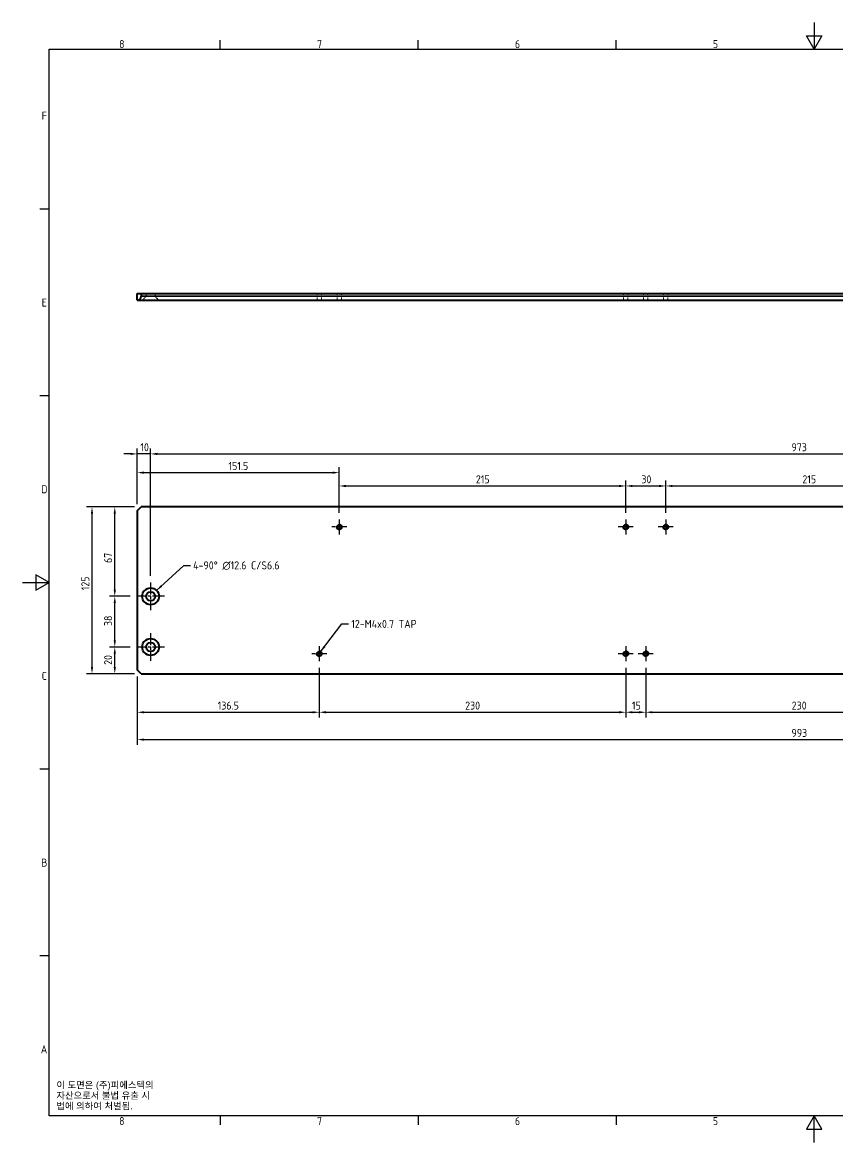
# Model space of a CAD drawing. Header units: millimetres. Extents: x 0 to 1188, y 0 to 840.
# Drawn here: x 0 to 612, y 0 to 840 of the extents above; entities that cross this region are included whole.
import ezdxf

# ---------------------------------------------------------------- set-up
doc = ezdxf.new("R2010")
doc.units = ezdxf.units.MM
doc.header["$LTSCALE"] = 2
doc.linetypes.add('CHAIN', pattern=[0.3543, 0.2362, -0.0295, 0.0591, -0.0295])
doc.linetypes.add('DASHED', pattern=[0.2067, 0.1654, -0.0413])
doc.layers.get('0').update_dxf_attribs({"color": 3, "lineweight": 25})
for name, color, linetype, lineweight in [('가려진 것(ISO)', 2, 'DASHED', 18), ('가시적인 것(ISO)', 3, 'Continuous', 40), ('가시적인 좁은 것(ISO)', 3, 'Continuous', 35), ('경계(ISO)', 7, 'Continuous', 25), ('기호(ISO)', 5, 'Continuous', 25), ('중심 표식(ISO)', 1, 'Continuous', 25), ('치수(ISO)', 2, 'Continuous', 25)]:
    doc.layers.add(name, color=color, linetype=linetype, lineweight=lineweight)
doc.styles.add('문자 텍스트_M2B', font='isocp.shx')
doc.styles.add('문자 텍스트_PSTEK_POSCO', font='isocp.shx')
doc.styles.add('치수 텍스트_PSTEK_POSCO', font='isocp.shx')
doc.dimstyles.new('치수_PSTEK_POSCO', dxfattribs={"dimscale": 2, "dimtxt": 3, "dimasz": 2.5, "dimexe": 2, "dimexo": 2.5, "dimgap": 1, "dimtad": 1, "dimrnd": 1e-08, "dimdsep": 46, "dimtxsty": '치수 텍스트_PSTEK_POSCO', "dimcen": 0.09, "dimdle": 10, "dimclrd": 7, "dimclre": 7, "dimclrt": 2, "dimadec": 1, "dimazin": 2, "dimtfac": 1, "dimtmove": 0, "dimatfit": 3, "dimfxl": 0, "dimtolj": 1, "dimlwd": -1, "dimlwe": -1, "dimarcsym": 0})
doc.dimstyles.new('치수_PSTEK_POSCO$7', dxfattribs={"dimscale": 2, "dimtxt": 3, "dimasz": 2.5, "dimexe": 2, "dimexo": 2.5, "dimgap": 1, "dimtad": 1, "dimrnd": 1e-08, "dimdsep": 46, "dimtxsty": '치수 텍스트_PSTEK_POSCO', "dimcen": 0.09, "dimdle": 10, "dimclrd": 7, "dimclre": 7, "dimclrt": 2, "dimadec": 1, "dimazin": 2, "dimtfac": 1, "dimtmove": 0, "dimatfit": 3, "dimfxl": 0, "dimtolj": 1, "dimlwd": -1, "dimlwe": -1, "dimarcsym": 0})

# ---------------------------------------------------------------- blocks, each defined once
blk = doc.blocks.new('경계 Default Border')
at = {"layer": '경계(ISO)'}
for p, q in [((74.25, 410), (74.25, 413.4)), ((148.5, 410), (148.5, 413.4)), ((222.75, 410), (222.75, 413.4)), ((10, 350), (6.6, 350)), ((10, 280), (6.6, 280)), ((10, 140), (6.6, 140)), ((10, 70), (6.6, 70)), ((74.25, 10), (74.25, 6.6)), ((148.5, 10), (148.5, 6.6)), ((222.75, 10), (222.75, 6.6))]:
    blk.add_line(p, q, dxfattribs=at)
at = {"layer": '경계(ISO)', "flags": 128}
for points in [[(297, 420), (297, 410), (294.11, 415), (299.89, 415), (297, 410)], [(10, 10), (10, 410), (584, 410), (584, 10), (10, 10)], [(0, 210), (10, 210), (5, 212.89), (5, 207.11), (10, 210)], [(297, 0), (297, 10), (294.11, 5), (299.89, 5), (297, 10)]]:
    blk.add_lwpolyline(points, dxfattribs=at)
at = {"layer": '경계(ISO)', "color": 2, "char_height": 3, "attachment_point": 7, "style": '문자 텍스트_M2B'}
for s, insert in [('8', (36.27, 410.37)), ('7', (110.52, 410.39)), ('6', (184.77, 410.37)), ('5', (259.02, 410.37)), ('F', (7.24, 383.5)), ('E', (7.24, 313.47)), ('D', (7.08, 243.47)), ('C', (7.24, 173.47)), ('B', (7.08, 103.47)), ('A', (6.91, 33.49)), ('8', (36.27, 6.57)), ('7', (110.52, 6.59)), ('6', (184.77, 6.57)), ('5', (259.02, 6.57))]:
    blk.add_mtext(s, dxfattribs=dict(at, insert=insert))
blk = doc.blocks.new('*D23')
at = {"layer": 'Defpoints', "color": 0, "transparency": 16777216}
for p in [(86.21, 354.63), (222.71, 361.01), (222.71, 322.7)]:
    blk.add_point(p, dxfattribs=at)
at = {"layer": '치수(ISO)', "color": 7, "transparency": 16777216}
for p, q in [((222.71, 356.01), (222.71, 318.7)), ((86.21, 349.63), (86.21, 318.7)), ((91.21, 322.7), (217.71, 322.7))]:
    blk.add_line(p, q, dxfattribs=at)
for points in [[(91.21, 323.53), (91.21, 321.86), (86.21, 322.7)], [(217.71, 323.53), (217.71, 321.86), (222.71, 322.7)]]:
    blk.add_solid(points, dxfattribs=at)
at = {"layer": '치수(ISO)', "color": 2, "transparency": 16777216, "insert": (146.54, 327.7), "char_height": 6, "attachment_point": 4, "style": '치수 텍스트_PSTEK_POSCO'}
blk.add_mtext('\\A1;136.5', dxfattribs=at)
blk = doc.blocks.new('*D24')
at = {"layer": 'Defpoints', "color": 0, "transparency": 16777216}
for p in [(222.71, 361.01), (452.71, 361.01), (452.71, 322.7)]:
    blk.add_point(p, dxfattribs=at)
at = {"layer": '치수(ISO)', "color": 7, "transparency": 16777216}
for p, q in [((222.71, 356.01), (222.71, 318.7)), ((452.71, 356.01), (452.71, 318.7)), ((227.71, 322.7), (447.71, 322.7))]:
    blk.add_line(p, q, dxfattribs=at)
for points in [[(227.71, 323.53), (227.71, 321.86), (222.71, 322.7)], [(447.71, 323.53), (447.71, 321.86), (452.71, 322.7)]]:
    blk.add_solid(points, dxfattribs=at)
at = {"layer": '치수(ISO)', "color": 2, "transparency": 16777216, "insert": (332.23, 327.7), "char_height": 6, "attachment_point": 4, "style": '치수 텍스트_PSTEK_POSCO'}
blk.add_mtext('\\A1;230', dxfattribs=at)
blk = doc.blocks.new('*D25')
at = {"layer": 'Defpoints', "color": 0, "transparency": 16777216}
for p in [(452.71, 361.01), (467.71, 361.01), (467.71, 322.7)]:
    blk.add_point(p, dxfattribs=at)
at = {"layer": '치수(ISO)', "color": 7, "transparency": 16777216}
for p, q in [((452.71, 356.01), (452.71, 318.7)), ((467.71, 356.01), (467.71, 318.7)), ((457.71, 322.7), (462.71, 322.7))]:
    blk.add_line(p, q, dxfattribs=at)
for points in [[(457.71, 323.53), (457.71, 321.86), (452.71, 322.7)], [(462.71, 323.53), (462.71, 321.86), (467.71, 322.7)]]:
    blk.add_solid(points, dxfattribs=at)
at = {"layer": '치수(ISO)', "color": 2, "transparency": 16777216, "insert": (457.39, 327.7), "char_height": 6, "attachment_point": 4, "style": '치수 텍스트_PSTEK_POSCO'}
blk.add_mtext('\\A1;15', dxfattribs=at)
blk = doc.blocks.new('*D26')
at = {"layer": 'Defpoints', "color": 0, "transparency": 16777216}
for p in [(467.71, 361.01), (697.71, 361.01), (697.71, 322.7)]:
    blk.add_point(p, dxfattribs=at)
at = {"layer": '치수(ISO)', "color": 7, "transparency": 16777216}
for p, q in [((467.71, 356.01), (467.71, 318.7)), ((697.71, 356.01), (697.71, 318.7)), ((472.71, 322.7), (692.71, 322.7))]:
    blk.add_line(p, q, dxfattribs=at)
for points in [[(472.71, 323.53), (472.71, 321.86), (467.71, 322.7)], [(692.71, 323.53), (692.71, 321.86), (697.71, 322.7)]]:
    blk.add_solid(points, dxfattribs=at)
at = {"layer": '치수(ISO)', "color": 2, "transparency": 16777216, "insert": (577.23, 327.7), "char_height": 6, "attachment_point": 4, "style": '치수 텍스트_PSTEK_POSCO'}
blk.add_mtext('\\A1;230', dxfattribs=at)
blk = doc.blocks.new('*D30')
at = {"layer": 'Defpoints', "color": 0, "transparency": 16777216}
for p in [(237.71, 502.39), (86.21, 473.63), (237.71, 467.25)]:
    blk.add_point(p, dxfattribs=at)
at = {"layer": '치수(ISO)', "color": 7, "transparency": 16777216}
for p, q in [((86.21, 478.63), (86.21, 506.39)), ((237.71, 472.25), (237.71, 506.39)), ((91.21, 502.39), (232.71, 502.39))]:
    blk.add_line(p, q, dxfattribs=at)
for points in [[(91.21, 503.22), (91.21, 501.55), (86.21, 502.39)], [(232.71, 503.22), (232.71, 501.55), (237.71, 502.39)]]:
    blk.add_solid(points, dxfattribs=at)
at = {"layer": '치수(ISO)', "color": 2, "transparency": 16777216, "insert": (154.62, 507.39), "char_height": 6, "attachment_point": 4, "style": '치수 텍스트_PSTEK_POSCO'}
blk.add_mtext('\\A1;151.5', dxfattribs=at)
blk = doc.blocks.new('*D31')
at = {"layer": 'Defpoints', "color": 0, "transparency": 16777216}
for p in [(452.71, 492.39), (237.71, 467.25), (452.71, 467.25)]:
    blk.add_point(p, dxfattribs=at)
at = {"layer": '치수(ISO)', "color": 7, "transparency": 16777216}
for p, q in [((237.71, 472.25), (237.71, 496.39)), ((452.71, 472.25), (452.71, 496.39)), ((242.71, 492.39), (447.71, 492.39))]:
    blk.add_line(p, q, dxfattribs=at)
for points in [[(242.71, 493.22), (242.71, 491.55), (237.71, 492.39)], [(447.71, 493.22), (447.71, 491.55), (452.71, 492.39)]]:
    blk.add_solid(points, dxfattribs=at)
at = {"layer": '치수(ISO)', "color": 2, "transparency": 16777216, "insert": (340.23, 497.39), "char_height": 6, "attachment_point": 4, "style": '치수 텍스트_PSTEK_POSCO'}
blk.add_mtext('\\A1;215', dxfattribs=at)
blk = doc.blocks.new('*D32')
at = {"layer": 'Defpoints', "color": 0, "transparency": 16777216}
for p in [(482.71, 492.39), (452.71, 467.25), (482.71, 467.25)]:
    blk.add_point(p, dxfattribs=at)
at = {"layer": '치수(ISO)', "color": 7, "transparency": 16777216}
for p, q in [((452.71, 472.25), (452.71, 496.39)), ((482.71, 472.25), (482.71, 496.39)), ((457.71, 492.39), (477.71, 492.39))]:
    blk.add_line(p, q, dxfattribs=at)
for points in [[(457.71, 493.22), (457.71, 491.55), (452.71, 492.39)], [(477.71, 493.22), (477.71, 491.55), (482.71, 492.39)]]:
    blk.add_solid(points, dxfattribs=at)
at = {"layer": '치수(ISO)', "color": 2, "transparency": 16777216, "insert": (464.43, 497.39), "char_height": 6, "attachment_point": 4, "style": '치수 텍스트_PSTEK_POSCO'}
blk.add_mtext('\\A1;30', dxfattribs=at)
blk = doc.blocks.new('*D33')
at = {"layer": 'Defpoints', "color": 0, "transparency": 16777216}
for p in [(697.71, 492.39), (482.71, 467.25), (697.71, 467.25)]:
    blk.add_point(p, dxfattribs=at)
at = {"layer": '치수(ISO)', "color": 7, "transparency": 16777216}
for p, q in [((482.71, 472.25), (482.71, 496.39)), ((697.71, 472.25), (697.71, 496.39)), ((487.71, 492.39), (692.71, 492.39))]:
    blk.add_line(p, q, dxfattribs=at)
for points in [[(487.71, 493.22), (487.71, 491.55), (482.71, 492.39)], [(692.71, 493.22), (692.71, 491.55), (697.71, 492.39)]]:
    blk.add_solid(points, dxfattribs=at)
at = {"layer": '치수(ISO)', "color": 2, "transparency": 16777216, "insert": (585.23, 497.39), "char_height": 6, "attachment_point": 4, "style": '치수 텍스트_PSTEK_POSCO'}
blk.add_mtext('\\A1;215', dxfattribs=at)
blk = doc.blocks.new('*D37')
at = {"layer": 'Defpoints', "color": 0, "transparency": 16777216}
for p in [(86.21, 516.42), (86.21, 473.63), (96.21, 419.93)]:
    blk.add_point(p, dxfattribs=at)
at = {"layer": '치수(ISO)', "color": 7, "transparency": 16777216}
for p, q in [((81.21, 516.42), (76.21, 516.42)), ((86.21, 478.63), (86.21, 520.42)), ((96.21, 516.42), (86.21, 516.42)), ((96.21, 424.93), (96.21, 520.42)), ((101.21, 516.42), (106.21, 516.42))]:
    blk.add_line(p, q, dxfattribs=at)
for points in [[(81.21, 517.26), (81.21, 515.59), (86.21, 516.42)], [(101.21, 517.26), (101.21, 515.59), (96.21, 516.42)]]:
    blk.add_solid(points, dxfattribs=at)
at = {"layer": '치수(ISO)', "color": 2, "transparency": 16777216, "insert": (88.51, 521.42), "char_height": 6, "attachment_point": 4, "style": '치수 텍스트_PSTEK_POSCO'}
blk.add_mtext('\\A1;10', dxfattribs=at)
blk = doc.blocks.new('*D38')
at = {"layer": 'Defpoints', "color": 0, "transparency": 16777216}
for p in [(1069.21, 516.42), (96.21, 419.93), (1069.21, 419.93)]:
    blk.add_point(p, dxfattribs=at)
at = {"layer": '치수(ISO)', "color": 7, "transparency": 16777216}
for p, q in [((96.21, 424.93), (96.21, 520.42)), ((101.21, 516.42), (1064.21, 516.42)), ((1069.21, 424.93), (1069.21, 520.42))]:
    blk.add_line(p, q, dxfattribs=at)
for points in [[(101.21, 517.26), (101.21, 515.59), (96.21, 516.42)], [(1064.21, 517.26), (1064.21, 515.59), (1069.21, 516.42)]]:
    blk.add_solid(points, dxfattribs=at)
at = {"layer": '치수(ISO)', "color": 2, "transparency": 16777216, "insert": (577.06, 521.42), "char_height": 6, "attachment_point": 4, "style": '치수 텍스트_PSTEK_POSCO'}
blk.add_mtext('\\A1;973', dxfattribs=at)
blk = doc.blocks.new('*D40')
at = {"layer": 'Defpoints', "color": 0, "transparency": 16777216}
for p in [(89.21, 476.63), (52.21, 351.63), (89.21, 351.63)]:
    blk.add_point(p, dxfattribs=at)
at = {"layer": '치수(ISO)', "color": 7, "transparency": 16777216}
for p, q in [((84.21, 476.63), (48.21, 476.63)), ((52.21, 471.63), (52.21, 356.63)), ((84.21, 351.63), (48.21, 351.63))]:
    blk.add_line(p, q, dxfattribs=at)
for points in [[(51.38, 471.63), (53.05, 471.63), (52.21, 476.63)], [(51.38, 356.63), (53.05, 356.63), (52.21, 351.63)]]:
    blk.add_solid(points, dxfattribs=at)
at = {"layer": '치수(ISO)', "color": 2, "transparency": 16777216, "insert": (47.21, 414.2), "char_height": 6, "attachment_point": 4, "rotation": 90, "style": '치수 텍스트_PSTEK_POSCO'}
blk.add_mtext('\\A1;125', dxfattribs=at)
blk = doc.blocks.new('*D41')
at = {"layer": 'Defpoints', "color": 0, "transparency": 16777216}
for p in [(69.31, 371.63), (85.91, 371.63), (89.21, 351.63)]:
    blk.add_point(p, dxfattribs=at)
at = {"layer": '치수(ISO)', "color": 7, "transparency": 16777216}
for p, q in [((80.91, 371.63), (65.31, 371.63)), ((69.31, 356.63), (69.31, 366.63)), ((84.21, 351.63), (65.31, 351.63))]:
    blk.add_line(p, q, dxfattribs=at)
for points in [[(68.48, 366.63), (70.14, 366.63), (69.31, 371.63)], [(68.48, 356.63), (70.14, 356.63), (69.31, 351.63)]]:
    blk.add_solid(points, dxfattribs=at)
at = {"layer": '치수(ISO)', "color": 2, "transparency": 16777216, "insert": (64.31, 358.25), "char_height": 6, "attachment_point": 4, "rotation": 90, "style": '치수 텍스트_PSTEK_POSCO'}
blk.add_mtext('\\A1;20', dxfattribs=at)
blk = doc.blocks.new('*D42')
at = {"layer": 'Defpoints', "color": 0, "transparency": 16777216}
for p in [(69.31, 409.63), (85.91, 409.63), (85.91, 371.63)]:
    blk.add_point(p, dxfattribs=at)
at = {"layer": '치수(ISO)', "color": 7, "transparency": 16777216}
for p, q in [((80.91, 409.63), (65.31, 409.63)), ((69.31, 376.63), (69.31, 404.63)), ((80.91, 371.63), (65.31, 371.63))]:
    blk.add_line(p, q, dxfattribs=at)
for points in [[(68.48, 404.63), (70.14, 404.63), (69.31, 409.63)], [(68.48, 376.63), (70.14, 376.63), (69.31, 371.63)]]:
    blk.add_solid(points, dxfattribs=at)
at = {"layer": '치수(ISO)', "color": 2, "transparency": 16777216, "insert": (64.31, 387.33), "char_height": 6, "attachment_point": 4, "rotation": 90, "style": '치수 텍스트_PSTEK_POSCO'}
blk.add_mtext('\\A1;38', dxfattribs=at)
blk = doc.blocks.new('*D43')
at = {"layer": 'Defpoints', "color": 0, "transparency": 16777216}
for p in [(69.31, 476.63), (89.21, 476.63), (85.91, 409.63)]:
    blk.add_point(p, dxfattribs=at)
at = {"layer": '치수(ISO)', "color": 7, "transparency": 16777216}
for p, q in [((84.21, 476.63), (65.31, 476.63)), ((69.31, 414.63), (69.31, 471.63)), ((80.91, 409.63), (65.31, 409.63))]:
    blk.add_line(p, q, dxfattribs=at)
for points in [[(68.48, 471.63), (70.14, 471.63), (69.31, 476.63)], [(68.48, 414.63), (70.14, 414.63), (69.31, 409.63)]]:
    blk.add_solid(points, dxfattribs=at)
at = {"layer": '치수(ISO)', "color": 2, "transparency": 16777216, "insert": (64.31, 434.65), "char_height": 6, "attachment_point": 4, "rotation": 90, "style": '치수 텍스트_PSTEK_POSCO'}
blk.add_mtext('\\A1;67', dxfattribs=at)
blk = doc.blocks.new('*D49')
at = {"layer": 'Defpoints', "color": 0, "transparency": 16777216}
for p in [(86.21, 354.63), (1079.21, 354.63), (1079.21, 302.2)]:
    blk.add_point(p, dxfattribs=at)
at = {"layer": '치수(ISO)', "color": 7, "transparency": 16777216}
for p, q in [((86.21, 349.63), (86.21, 298.2)), ((1079.21, 349.63), (1079.21, 298.2)), ((91.21, 302.2), (1074.21, 302.2))]:
    blk.add_line(p, q, dxfattribs=at)
for points in [[(91.21, 303.03), (91.21, 301.37), (86.21, 302.2)], [(1074.21, 303.03), (1074.21, 301.37), (1079.21, 302.2)]]:
    blk.add_solid(points, dxfattribs=at)
at = {"layer": '치수(ISO)', "color": 2, "transparency": 16777216, "insert": (577.05, 307.2), "char_height": 6, "attachment_point": 4, "style": '치수 텍스트_PSTEK_POSCO'}
blk.add_mtext('\\A1;993', dxfattribs=at)

msp = doc.modelspace()

# ---------------------------------------------------------------- linework, layer by layer
at = {"layer": '가려진 것(ISO)', "ltscale": 4.040371}
for p, q in [((92.912, 634.69), (89.912, 631.69)), ((99.512, 634.69), (102.512, 631.69))]:
    msp.add_line(p, q, dxfattribs=at)
at = {"layer": '가려진 것(ISO)', "ltscale": 1.904597}
for p, q in [((92.912, 636.69), (92.912, 634.69)), ((99.512, 636.69), (99.512, 634.69))]:
    msp.add_line(p, q, dxfattribs=at)
at = {"layer": '가려진 것(ISO)', "ltscale": 4.761642}
for p, q in [((221.091, 631.69), (221.091, 636.69)), ((224.333, 631.69), (224.333, 636.69)), ((236.091, 631.69), (236.091, 636.69)), ((239.333, 631.69), (239.333, 636.69)), ((451.091, 631.69), (451.091, 636.69)), ((454.333, 631.69), (454.333, 636.69)), ((466.091, 631.69), (466.091, 636.69)), ((469.333, 631.69), (469.333, 636.69)), ((481.091, 631.69), (481.091, 636.69)), ((484.333, 631.69), (484.333, 636.69))]:
    msp.add_line(p, q, dxfattribs=at)
at = {"layer": '가시적인 것(ISO)'}
for p, q in [((86.212, 636.69), (89.212, 636.69)), ((86.212, 631.69), (86.212, 636.69)), ((86.212, 631.69), (1079.212, 631.69)), ((89.212, 636.69), (89.212, 634.69)), ((89.212, 636.69), (1076.212, 636.69)), ((86.212, 473.628), (89.212, 476.628)), ((86.212, 473.628), (86.212, 354.628)), ((1076.212, 476.628), (89.212, 476.628)), ((89.212, 351.628), (86.212, 354.628)), ((89.212, 351.628), (1076.212, 351.628))]:
    msp.add_line(p, q, dxfattribs=at)
for centre, radius in [((237.712, 461.628), 1.621), ((452.712, 461.628), 1.621), ((482.712, 461.628), 1.621), ((96.212, 409.628), 6.3), ((96.212, 409.628), 3.3), ((96.212, 371.628), 6.3), ((96.212, 371.628), 3.3), ((222.712, 366.628), 1.621), ((452.712, 366.628), 1.621), ((467.712, 366.628), 1.621)]:
    msp.add_circle(centre, radius, dxfattribs=at)
msp.add_arc((86.212, 634.69), 3, 270, 0, dxfattribs=at)
at = {"layer": '가시적인 좁은 것(ISO)'}
msp.add_line((1076.212, 634.69), (89.212, 634.69), dxfattribs=at)
for centre in [(237.712, 461.628), (452.712, 461.628), (482.712, 461.628), (222.712, 366.628), (452.712, 366.628), (467.712, 366.628)]:
    msp.add_arc(centre, 2, 190, 100, dxfattribs=at)
at = {"layer": '중심 표식(ISO)', "linetype": 'CHAIN', "ltscale": 6.245997}
for p, q in [((237.712, 467.249), (237.712, 456.007)), ((452.712, 467.249), (452.712, 456.007)), ((482.712, 467.249), (482.712, 456.007)), ((243.333, 461.628), (232.091, 461.628)), ((458.333, 461.628), (447.091, 461.628)), ((488.333, 461.628), (477.091, 461.628)), ((222.712, 372.249), (222.712, 361.007)), ((452.712, 372.249), (452.712, 361.007)), ((467.712, 372.249), (467.712, 361.007)), ((228.333, 366.628), (217.091, 366.628)), ((458.333, 366.628), (447.091, 366.628)), ((473.333, 366.628), (462.091, 366.628))]:
    msp.add_line(p, q, dxfattribs=at)
at = {"layer": '중심 표식(ISO)', "linetype": 'CHAIN', "ltscale": 19.051651}
for p, q in [((96.212, 419.928), (96.212, 399.328)), ((106.512, 409.628), (85.912, 409.628)), ((96.212, 381.928), (96.212, 361.328)), ((106.512, 371.628), (85.912, 371.628))]:
    msp.add_line(p, q, dxfattribs=at)

# ---------------------------------------------------------------- block references
at = {"xscale": 2, "yscale": 2, "zscale": 2}
msp.add_blockref('경계 Default Border', (0, 0), dxfattribs=at)

# ---------------------------------------------------------------- texts
at = {"layer": '기호(ISO)', "color": 2, "attachment_point": 4}
for s, insert, char_height, width, line_spacing_factor, style in [('{4-90° \\fAIGDT|b0|i0;\\H6.0000;n\\fisocp|b0|i0;\\H6.0000;12.6 C/S6.6}', (128.13, 432.659), 6, 76.84594, 0.525, '치수 텍스트_PSTEK_POSCO'), ('{12-M4x0.7 TAP}', (246.762, 388.928), 6, 59.94272, 0.525, '치수 텍스트_PSTEK_POSCO'), ('{\\fArial|b0|i0;\\H5.0000;이 도면은 (주)피에스텍의\\P자산으로서 불법 유출 시 \\P법에 의하여 처벌됨.}', (25.51, 35.029), 5, 78.61221, 0.944221, '문자 텍스트_PSTEK_POSCO')]:
    msp.add_mtext(s, dxfattribs=dict(at, insert=insert, char_height=char_height, width=width, line_spacing_factor=line_spacing_factor, style=style))

# ---------------------------------------------------------------- dimensions: what is measured, and where the dimension line sits
at = {"layer": '치수(ISO)', "color": 7}
for base, p1, p2, angle, override, picture, middle in [((86.212, 516.422), (96.212, 419.928), (86.212, 473.628), 180, {"dimdec": 2, "dimtp": 0, "dimtm": 0, "dimtdec": 2, "dimtofl": 1, "dimatfit": 1}, '*D37', (91.212, 516.422)), ((1069.212, 516.422), (96.212, 419.928), (1069.212, 419.928), 180, {"dimdec": 2, "dimtp": 0, "dimtm": 0, "dimtdec": 2, "dimtofl": 0, "dimatfit": 1}, '*D38', (582.712, 516.422)), ((237.712, 502.387), (86.212, 473.628), (237.712, 467.249), 180, {"dimdec": 2, "dimtp": 0, "dimtm": 0, "dimtdec": 2, "dimtofl": 0, "dimatfit": 1}, '*D30', (161.942, 502.387)), ((452.712, 492.387), (237.712, 467.249), (452.712, 467.249), 180, {"dimdec": 2, "dimtp": 0, "dimtm": 0, "dimtdec": 2, "dimtofl": 0, "dimatfit": 1}, '*D31', (345.232, 492.387)), ((482.712, 492.387), (452.712, 467.249), (482.712, 467.249), 180, {"dimdec": 2, "dimtp": 0, "dimtm": 0, "dimtdec": 2, "dimtofl": 0, "dimatfit": 1}, '*D32', (467.732, 492.387)), ((697.712, 492.387), (482.712, 467.249), (697.712, 467.249), 180, {"dimdec": 2, "dimtp": 0, "dimtm": 0, "dimtdec": 2, "dimtofl": 0, "dimatfit": 1}, '*D33', (590.232, 492.387)), ((52.214, 351.628), (89.212, 476.628), (89.212, 351.628), 90, {"dimdec": 2, "dimtp": 0, "dimtm": 0, "dimtdec": 2, "dimtofl": 0, "dimatfit": 1}, '*D40', (52.214, 419.128)), ((69.312, 476.628), (85.912, 409.628), (89.212, 476.628), 90, {"dimdec": 2, "dimtp": 0, "dimtm": 0, "dimtdec": 2, "dimtofl": 0, "dimatfit": 1}, '*D43', (69.312, 438.128)), ((69.312, 409.628), (85.912, 371.628), (85.912, 409.628), 90, {"dimdec": 2, "dimtp": 0, "dimtm": 0, "dimtdec": 2, "dimtofl": 0, "dimatfit": 1}, '*D42', (69.312, 390.628)), ((69.312, 371.628), (89.212, 351.628), (85.912, 371.628), 270, {"dimdec": 2, "dimtp": 0, "dimtm": 0, "dimtdec": 2, "dimtofl": 0, "dimatfit": 1}, '*D41', (69.312, 361.628)), ((222.712, 322.698), (86.212, 354.628), (222.712, 361.007), 180, {"dimdec": 2, "dimtp": 0, "dimtm": 0, "dimtdec": 2, "dimtofl": 0, "dimatfit": 1}, '*D23', (154.462, 322.698)), ((1079.212, 302.198), (86.212, 354.628), (1079.212, 354.628), 180, {"dimdec": 2, "dimtp": 0, "dimtm": 0, "dimtdec": 2, "dimtofl": 0, "dimatfit": 1}, '*D49', (582.712, 302.198)), ((452.712, 322.698), (222.712, 361.007), (452.712, 361.007), 180, {"dimdec": 2, "dimtp": 0, "dimtm": 0, "dimtdec": 2, "dimtofl": 0, "dimatfit": 1}, '*D24', (337.712, 322.698)), ((467.712, 322.698), (452.712, 361.007), (467.712, 361.007), 180, {"dimdec": 2, "dimtp": 0, "dimtm": 0, "dimtdec": 2, "dimtofl": 0, "dimatfit": 1}, '*D25', (460.212, 322.698)), ((697.712, 322.698), (467.712, 361.007), (697.712, 361.007), 180, {"dimdec": 2, "dimtp": 0, "dimtm": 0, "dimtdec": 2, "dimtofl": 0, "dimatfit": 1}, '*D26', (582.712, 322.698))]:
    dim = msp.add_linear_dim(base=base, p1=p1, p2=p2, angle=angle, dimstyle='치수_PSTEK_POSCO', override=override, dxfattribs=at)
    dim.commit()
    dim.dimension.update_dxf_attribs({"geometry": picture, "text_midpoint": middle, "dimtype": 160})

# ---------------------------------------------------------------- leaders
at = {"layer": '기호(ISO)', "color": 7, "annotation_type": 0, "has_hookline": 1, "hookline_direction": 0}
for points, text_width in [([(100.667, 414.082), (121.13, 432.659), (126.13, 432.659)], 71.829), ([(223.632, 367.963), (239.762, 388.928), (244.762, 388.928)], 51.6)]:
    msp.add_leader(points, dimstyle='치수_PSTEK_POSCO$7', override={"dimtad": 0}, dxfattribs=dict(at, text_width=text_width))

doc.saveas('drawing.dxf')
